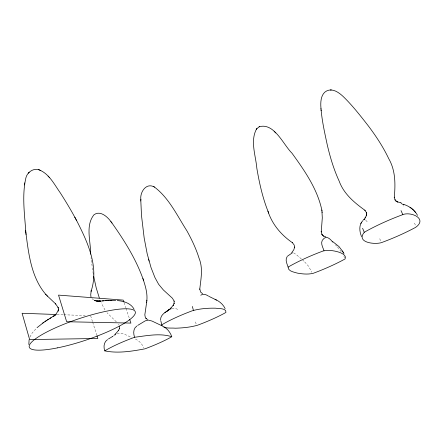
<?xml version="1.0" encoding="UTF-8"?>
<svg xmlns="http://www.w3.org/2000/svg" width="442" height="442" viewBox="0 0 442 442"><rect width="100%" height="100%" fill="white"/><g stroke="black" fill="none" stroke-linecap="round" stroke-linejoin="round"><path stroke-width="0.33" stroke-dasharray="2.21 1.66" d="M29.929 336.997L32.222 332.953L36.614 328.069M171.866 308.549L174.927 308.256L178.706 309.77M117.152 333.892C122.301 331.782 127.152 335.97 131.915 337.461M57.051 314.527L63.217 314.748M63.902 314.776L85.151 315.538M293.593 252.879L296.201 254.52L301.278 258.885M135.462 339.069C139.219 340.799 142.241 343.97 143.722 347.837M93.638 300.007L91.461 298.162M302.698 260.111L303.82 261.095M365.694 220.149L367.915 222.569M116.345 321.864L107.03 312.754M304.687 261.902L308.361 266.04L311.908 272.228M335.45 244.818L336.693 246.083M337.495 246.94L341.257 251.736M403.656 206.099L403.281 205.558M104.981 309.964L101.229 302.803M118.511 324.268L119.031 325.058M195.22 321.925L196.325 324.19M379.689 238.741L380.921 241.205M414.414 223.083L415.806 225.862M343.87 256.327L344.605 257.863M124.103 302.659L125.804 307.765M126.02 308.406L129.208 317.98M90.632 315.737L92.483 321.583M92.693 322.235L96.804 335.235M91.29 260.172L93.179 273.515M93.08 272.946L93.406 274.83M91.019 257.725L91.151 258.94"/><path stroke-width="0.66" d="M140.81 200.563L141.495 215.458L144.169 238L147.197 253.846L151.037 267.598L154.904 277.477L158.628 284.294L163.38 289.974L172.446 298.256L174.198 301.273L174.148 300.996L174.076 303.665L174.159 303.328L173.137 305.488L173.375 305.063L170.419 308.649L171.104 307.997L167.004 311.201M160.65 320.19C160.032 314.77 165.772 312.107 169.369 309.527L166.43 311.593M140.849 199.629C139.788 192.535 145.849 182.712 153.81 186.723M140.799 200.961L140.865 199.248M146.838 300.698C147.6 293.532 145.517 286.493 143.313 279.764M147.545 319.527L145.976 318.455L146.203 318.654L145.341 317.5L144.827 314.853L146.733 301.847M146.694 302.295L146.882 300.228M39.863 170.093C33.979 167.524 27.266 171.894 25.89 177.872C21.763 195.878 24.73 214.652 25.874 232.879M24.398 184.938L24.476 184.391M24.603 183.463L24.675 182.938M29.1 339.727L28.835 344.489M161.783 324.842L161.667 325.235C164.507 329.174 171.104 327.682 175.435 328.202C182.889 327.975 190.419 327.268 197.602 325.202A44.924 7.68 -20.4 0 0 225.431 312.715L225.939 312.422C226.718 307.941 218.575 308.787 215.685 308.201C207.933 308.03 200.055 308.61 192.563 310.687A44.924 7.68 -20.4 0 0 162.286 324.533L161.783 324.842L160.838 320.942M288.107 267.095C287.969 271.377 294.129 272.095 297.278 273.095C302.521 274.034 308.085 274.598 313.295 273.283A47.979 8.608 -22.2 0 0 344.467 259.294L345.097 258.94C346.887 255.382 341.804 253.183 339.18 252.238C334.053 250.636 328.367 249.741 323.091 251.012A47.979 8.608 -22.2 0 0 288.748 266.714L288.107 267.095C287.062 263.891 284.803 259.642 287.217 256.526M363.086 220.453C358.639 224.519 359.357 231.498 361.55 236.542M360.871 223.514L361.501 222.337M111.119 221.901C107.605 216.884 100.306 210.132 94.03 214.718C85.179 225.536 90.776 241.343 90.665 254.144M322.306 240.299C320.483 243.619 322.969 247.509 323.986 250.691M256.498 129.047C250.034 141.103 255.769 155.578 256.852 168.358C259.36 183.11 262.614 197.839 268.183 211.773M363.777 219.718L365.495 217.425L365.098 218.011L366.424 215.464L366.225 215.928L366.705 213.856L366.661 214.232L366.379 212.364L366.473 212.674L364.849 210.132L365.086 210.392C354.39 202.679 343.832 193.977 339.169 181.121C333.787 169.441 330.097 157.065 327.196 144.562C324.45 131.749 321.549 118.865 320.798 105.749C320.61 100.406 321.4 93.472 326.82 90.859C332.716 88.013 338.959 92.566 343.114 96.455C352.285 105.312 360.147 115.417 367.982 125.451C375.855 135.849 383.103 146.788 388.695 158.595C395.629 170.502 395.468 184.275 394.286 197.497L394.242 197.149L395.142 200.044L394.96 199.767L396.236 201.22L395.905 201L397.861 202.022L397.352 201.861L400.253 202.574M256.752 128.744L259.255 126.771M256.294 129.302L256.929 128.528M291.726 252.664L293.764 249.829L294.687 247.017L294.648 247.371L294.162 244.984L292.278 242.52L292.521 242.774C281.245 235 272.139 224.37 267.935 211.154M400.347 202.817L401.043 202.779L402.518 204.486M55.825 314.339L58.272 310.61L58.09 311.107L58.482 308.925L58.471 309.356L58.051 307.284L58.206 307.66L55.443 303.671L55.786 304.024L46.962 295.643M29.194 172.231L28.371 173.142M364.269 232.277C355.456 242.923 376.186 245.028 382.374 242.282A50.559 9.05 -23.3 0 0 415.635 227.359C428.215 218.486 410.016 210.867 401.922 214.972A50.559 9.05 -23.3 0 0 365.004 231.851L364.269 232.277L362.6 228.26M115.804 333.627L118.732 330.163L118.456 330.572L119.511 328.478L119.395 328.804L119.55 326.461M322.627 239.895C326.119 234.978 329.677 238.326 332.693 242.056M37.034 327.682L43.946 322.24M55.593 314.632L53.145 316.638L55.615 314.726L49.929 318.411M287.643 256.078L292.4 252.791M363.749 219.762L364.877 219.575M136.821 326.069C133.13 328.483 133.197 333.55 134.617 337.263C146.689 335.727 160.114 332.92 171.778 336.727L171.325 336.997A44.001 7.205 -19.6 0 1 144.954 348.832C131.909 351.274 117.881 353.6 104.809 350.887C103.334 347.031 103.754 341.942 107.555 339.6M114.55 334.66L115.561 333.848M164.91 312.671L165.954 311.942M45.062 321.489L51.045 317.732M42.703 323.091L46.217 320.699M137.661 325.445L145.236 320.864L148.346 320.091L151.993 321.052L162.048 325.826M104.809 350.887L105.246 350.605A44.001 7.205 -19.6 0 1 133.782 337.561L134.617 337.263M108.467 338.948L110.599 337.644M113.832 335.743L114.268 335.478M47.416 319.936L48.642 319.196M112.086 336.782L111.069 337.379M115.29 334.865L115.76 334.588M112.268 336.666L112.948 336.279M170.524 309.234L170.943 308.991M259.404 126.694C274.338 122.644 283.294 144.644 291.947 153.147C304.582 170.634 317.538 189.132 321.947 210.613M259.1 126.854L259.487 126.655M200.784 295.223C203.16 293.383 206.21 294.604 208.442 296.063M103.594 300.798L98.505 301.278L100.842 301.085L98.058 301.251L99.942 301.195L96.61 300.974L97.533 301.19L94.472 300.367L95.975 300.836L95.107 300.637M105.03 300.682L115.705 300.455M102.334 300.903L106.411 300.56M110.401 300.394L111.837 300.35M107.776 300.477L109.119 300.438M330.296 89.958L330.588 89.958M330.986 89.964L331.334 89.964M56.366 314.505L22.1 313.273L29.642 339.572L97.837 338.484L97.013 335.881M117.152 300.549C123.622 301.057 130.987 303.173 134.169 309.367M38.299 169.618L38.658 169.717M39.084 169.833C49.217 173.772 54.349 184.507 60.305 192.878C66.377 202.392 72.195 212.072 77.405 222.088C88.102 243.15 99.069 267.36 91.096 291.239L91.179 290.731L90.732 294.72L90.964 296.98M325.848 236.901L323.478 235.973L323.804 236.183L322.323 234.934L322.5 235.199L321.809 234.172L321.986 234.431L321.201 231.608L321.246 231.934L322.295 217.884L321.881 210.027M40.338 170.28L40.747 170.441M403.281 204.281L403.877 204.547L403.203 204.254C409.176 205.983 414.519 209.828 417.524 215.353M215.724 299.693L208.978 296.383M215.818 299.742C219.84 301.494 223.238 304.632 225.138 308.61M154.324 186.972C169.032 197.988 177.159 215.624 186.905 230.834C191.795 239.674 196.171 248.857 199.16 258.526C203.193 268.471 200.861 279.04 199.767 289.239L199.762 288.935L200.662 292.14L202.618 293.67M153.556 186.607L154.606 187.104M215.094 299.4L216.47 300.046M163.988 326.903C167.745 329.014 170.408 332.688 171.778 336.727M332.738 241.625L338.975 246.564L342.777 251.581M410.027 207.298L410.651 207.74M410.806 207.845L411.452 208.298M412.099 208.823L413.463 210.066M274.139 131.661L274.443 131.959M275.128 132.622L275.443 132.937M25.785 232.011C28.608 253.708 31.178 277.637 46.106 294.759M45.614 294.245L47.432 296.134M48.117 176.154L48.471 176.551M49.106 177.259L49.476 177.673M414.143 210.768L414.729 211.464M414.823 211.563L415.414 212.27M111.743 222.702C124.417 240.581 136.291 259.46 143.49 280.289M110.881 221.597L111.986 223.011M343.053 252.056L344.014 253.758M342.434 251.017L343.39 252.62M75.936 219.309L74.786 217.177M76.262 219.923L76.67 220.691M402.839 214.646L401.016 210.613M268.465 212.475L268.714 213.088M99.345 298.024L96.229 287.924L93.638 276.139M142.888 278.526L143.064 279.057M123.893 302.019L123.252 300.107L58.526 295.112L66.654 321.732L130.915 323.091L129.633 319.262M193.425 310.378L192.369 306.455M148.523 259.167L148.689 259.763M148.888 260.493L149.048 261.084M322.102 211.933L322.174 212.503M25.63 230.459L25.719 231.326M25.951 233.569L26.039 234.448M320.947 108.666L320.986 109.141M321.085 110.213L321.124 110.704M100.03 301.256L97.008 301.157L100.03 301.256M57.664 347.832A55.874 11.254 -18.5 0 0 135.318 311.964A55.874 11.254 -18.5 0 0 53.83 328.566A55.874 11.254 -18.5 0 0 57.664 347.832"/></g></svg>
